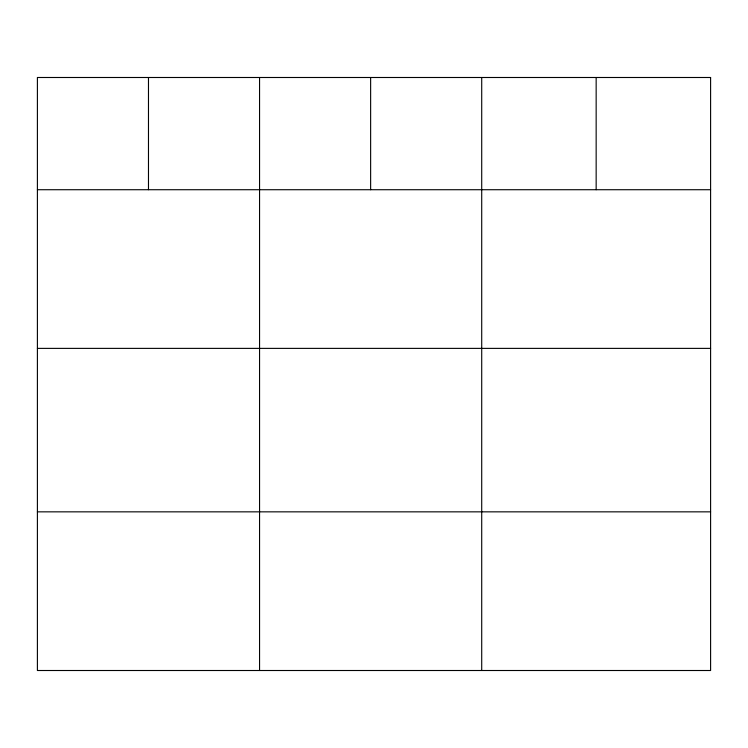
<?xml version="1.0" encoding="UTF-8"?>
<svg xmlns="http://www.w3.org/2000/svg" width="748" height="748" viewBox="0 0 748 748"><rect width="100%" height="100%" fill="white"/><g stroke="black" fill="none" stroke-linecap="round" stroke-linejoin="round"><path stroke-width="1.12" d="M37.4 189.721L710.6 189.721M37.4 348.381L710.6 348.381M37.4 511.847L710.6 511.847M596.156 77.493L596.156 189.721M481.712 77.493L481.712 670.507M370.634 77.493L370.634 189.721M259.556 77.493L259.556 670.507M148.478 77.493L148.478 189.721M710.6 77.493L37.4 77.493L37.4 670.507L710.6 670.507L710.6 77.493"/></g></svg>
